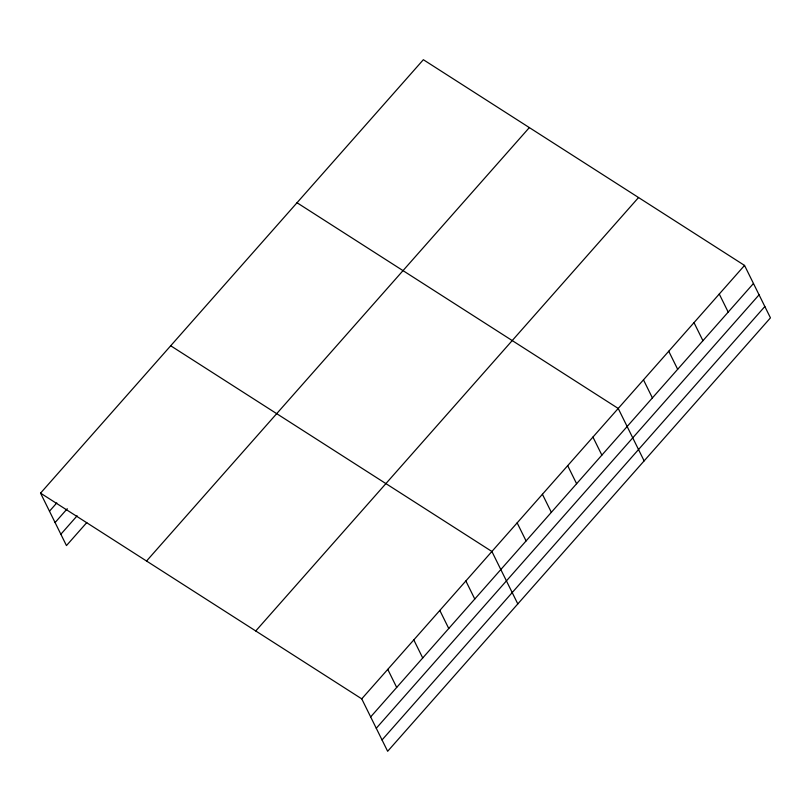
<?xml version="1.0" encoding="UTF-8"?>
<svg xmlns="http://www.w3.org/2000/svg" width="811" height="811" viewBox="0 0 811 811"><rect width="100%" height="100%" fill="white"/><g stroke="black" fill="none" stroke-linecap="round" stroke-linejoin="round"><path stroke-width="1.22" d="M40.55 493.139L423.352 59.71L744.539 265.42L770.45 317.861L387.648 751.29L361.736 698.849L40.55 493.139L66.461 545.58L86.797 522.558M49.481 511.204L56.8 502.911M55.087 522.548L67.283 508.73M60.855 534.236L77.126 515.816M146.538 561.03L529.34 127.601M255.749 630.968L638.541 197.539M361.736 698.849L744.539 265.42M370.657 716.914L753.46 283.485M376.274 728.258L759.066 294.829M382.042 739.946L764.844 306.517M297.029 202.75L618.215 408.45L644.127 460.891M170.705 345.78L491.892 551.48L517.803 603.921M719.266 294.028L728.197 312.093M694.003 322.636L702.934 340.691M668.74 351.234L677.672 369.299M643.478 379.842L652.399 397.907M592.942 437.058L601.874 455.123M567.68 465.666L576.611 483.731M542.417 494.274L551.348 512.329M517.154 522.872L526.075 540.937M465.859 580.96L474.78 599.015M439.826 610.43L448.757 628.495M413.792 639.899L422.724 657.964M387.77 669.379L396.691 687.434"/></g></svg>
